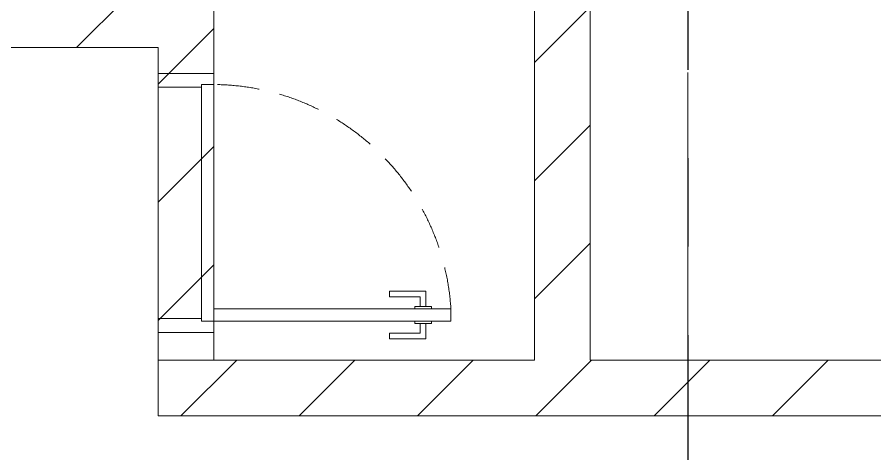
# Model space of a CAD drawing. Header units: millimetres. Extents: x -4000 to 187956, y -58990 to 162485.
# Drawn here: x 85594 to 88671, y 131866 to 133434 of the extents above; entities that cross this region are included whole.
import ezdxf

# ---------------------------------------------------------------- set-up
doc = ezdxf.new("R2010")
doc.units = ezdxf.units.MM
for name, pattern in [('Dash - 1_5mm', [225, 150, -75]), ('Grid Line', [2222.5, 1270, -317.5, 317.5, -317.5]), ('Grid Line 12_5mm', [2150, 1250, -300, 300, -300])]:
    doc.linetypes.add(name, pattern=pattern)
for name, color, linetype, lineweight in [('A-DOOR', 31, 'Continuous', 13), ('A-DOOR-FRAM', 31, 'Continuous', 13), ('A-WALL', 113, 'Continuous', 13), ('A-WALL-PATT', 111, 'Continuous', 13), ('S-GRID', 1, 'Continuous', 30)]:
    doc.layers.add(name, color=color, linetype=linetype, lineweight=lineweight)
pattern_1 = [(45, (0, 0), (-212.13203, 212.13203), [])]

# ---------------------------------------------------------------- blocks, each defined once
blk = doc.blocks.new('MP_DR_Single Swing_Miscellaneous - 2200x850_FR_SOLID CORE-328089-FFS - TANG 1')
at = {"layer": 'A-DOOR', "color": 174, "lineweight": 15}
for p, q in [((380, 950), (425, 950)), ((380, 880), (380, 950)), ((425, 950), (425, 880)), ((380, 100), (380, 820)), ((425, 820), (425, 100))]:
    blk.add_line(p, q, dxfattribs=at)
at = {"layer": 'A-DOOR', "lineweight": 9}
for p, q in [((372, 880), (380, 880)), ((372, 860), (372, 880)), ((380, 880), (380, 820)), ((425, 880), (433, 880)), ((425, 820), (425, 880)), ((433, 880), (433, 860)), ((317, 860), (372, 860)), ((317, 730), (317, 860)), ((337, 840), (337, 730)), ((372, 840), (337, 840)), ((372, 840), (372, 860)), ((372, 860), (372, 840)), ((372, 820), (372, 840)), ((433, 860), (433, 840)), ((433, 840), (433, 860)), ((433, 860), (488, 860)), ((433, 840), (433, 820)), ((468, 840), (433, 840)), ((468, 730), (468, 840)), ((488, 860), (488, 730)), ((380, 820), (372, 820)), ((433, 820), (425, 820)), ((337, 730), (317, 730)), ((488, 730), (468, 730))]:
    blk.add_line(p, q, dxfattribs=at)
at = {"layer": 'A-DOOR', "color": 163, "lineweight": 15}
for p, q in [((380, 820), (380, 880)), ((425, 880), (425, 820)), ((425, 100), (380, 100))]:
    blk.add_line(p, q, dxfattribs=at)
at = {"layer": 'A-DOOR', "linetype": 'Dash - 1_5mm', "lineweight": 9}
blk.add_arc((433.8, 92.8), 858.8, 93.5924, 179.5226, dxfattribs=at)
at = {"layer": 'A-DOOR-FRAM', "color": 91, "lineweight": 15}
for p, q in [((-465, 100), (380, 100)), ((-465, -100), (-465, 100)), ((425, 100), (465, 100)), ((465, 100), (465, -100)), ((465, -100), (-465, -100))]:
    blk.add_line(p, q, dxfattribs=at)
at = {"layer": 'A-DOOR-FRAM', "color": 81, "lineweight": 15}
for p, q in [((-465, 100), (-465, -100)), ((-425, 100), (-465, 100)), ((-425, 100), (-425, 55)), ((380, 100), (-425, 100)), ((-425, 100), (-425, 55)), ((380, 100), (425, 100)), ((425, 100), (465, 100)), ((425, 55), (425, 100)), ((425, 55), (425, 100)), ((465, 100), (465, -100)), ((-425, 55), (-415, 55)), ((-425, 55), (425, 55)), ((-415, 55), (-415, -100)), ((415, 55), (-415, 55)), ((-415, 55), (-415, -100)), ((415, -100), (415, 55)), ((415, 55), (425, 55)), ((415, -100), (415, 55)), ((-465, -100), (-415, -100)), ((-415, -100), (415, -100)), ((465, -100), (415, -100))]:
    blk.add_line(p, q, dxfattribs=at)
at = {"layer": 'A-DOOR-FRAM', "color": 71, "lineweight": 15}
blk.add_line((425, 100), (380, 100), dxfattribs=at)
blk = doc.blocks.new('CMF2_NHAXUONG_A_rvt-1-FFS - TANG 1')
at = {"layer": 'A-WALL-PATT', "lineweight": 9}
h = blk.add_hatch(dxfattribs=at)
h.set_pattern_fill('FP_12', color=250, style=0, pattern_type=2)
h.set_pattern_definition(pattern_1)
h.paths.add_polyline_path([(87450, 132202.1), (87650, 132202.1), (87650, 134899.6), (87450, 134899.6), (87450, 132740.2)])
h = blk.add_hatch(dxfattribs=at)
h.set_pattern_fill('FP_12', color=250, style=0, pattern_type=2)
h.set_pattern_definition(pattern_1)
h.paths.add_polyline_path([(86300, 133325.1), (86300, 133525.1), (84600, 133525.1), (84600, 133325.1), (86154.1, 133325.1)])
h = blk.add_hatch(dxfattribs=at)
h.set_pattern_fill('FP_12', color=250, style=0, pattern_type=2)
h.set_pattern_definition(pattern_1)
h.paths.add_polyline_path([(86300, 132202.1), (86300, 133325.1), (86100, 133324.2), (86100, 132202.1)])
h = blk.add_hatch(dxfattribs=at)
h.set_pattern_fill('FP_12', color=250, style=0, pattern_type=2)
h.set_pattern_definition(pattern_1)
h.paths.add_polyline_path([(91256, 132002.1), (98249.8, 132002.1), (98249.8, 132202.1), (86100, 132202.1), (86100, 132002.1), (88988.5, 132002.1)])
at = {"layer": 'A-WALL', "color": 50, "lineweight": 15}
for p, q in [((87450, 134429), (87450, 132202.1)), ((87650, 132202.1), (87650, 134429)), ((86300, 133325.1), (86300, 133525.1)), ((84600, 133325.1), (86100, 133325.1)), ((86100, 133325.1), (86100, 132202.1)), ((86300, 132202.1), (86300, 133325.1)), ((86100, 132202.1), (86100, 132002.1)), ((87450, 132202.1), (86300, 132202.1)), ((89225.9, 132202.1), (87650, 132202.1)), ((86100, 132002.1), (89225.9, 132002.1))]:
    blk.add_line(p, q, dxfattribs=at)
at = {"layer": 'A-WALL', "color": 35, "lineweight": 15}
for p, q in [((87450, 134429), (87450, 132202.1)), ((87650, 132202.1), (87650, 134429)), ((86100, 133232.1), (86300, 133232.1)), ((86100, 133232.1), (86100, 132302.1)), ((86300, 132302.1), (86300, 133232.1)), ((86100, 132302.1), (86300, 132302.1)), ((86100, 132002.1), (86100, 132202.1)), ((87450, 132202.1), (86300, 132202.1)), ((88900, 132202.1), (87650, 132202.1)), ((86100, 132002.1), (88900, 132002.1))]:
    blk.add_line(p, q, dxfattribs=at)
at = {"layer": 'A-WALL', "color": 53, "lineweight": 15}
blk.add_line((86300, 132202.1), (86100, 132202.1), dxfattribs=at)
at = {"layer": 'S-GRID', "linetype": 'Grid Line 12_5mm', "lineweight": 9}
blk.add_line((88000, 161185.2), (88000, -16487.4), dxfattribs=at)
at = {"layer": 'A-DOOR', "color": 250, "lineweight": 9, "rotation": 270}
blk.add_blockref('MP_DR_Single Swing_Miscellaneous - 2200x850_FR_SOLID CORE-328089-FFS - TANG 1', (86200, 132767.1), dxfattribs=at)

msp = doc.modelspace()

# ---------------------------------------------------------------- block references
at = {"lineweight": 5}
msp.add_blockref('CMF2_NHAXUONG_A_rvt-1-FFS - TANG 1', (0, 0), dxfattribs=at)

# ---------------------------------------------------------------- next in the draw order: linework, layer by layer
at = {"layer": 'S-GRID', "linetype": 'Grid Line'}
msp.add_line((88000, 161185.2), (88000, -16487.4), dxfattribs=at)

doc.saveas('drawing.dxf')
